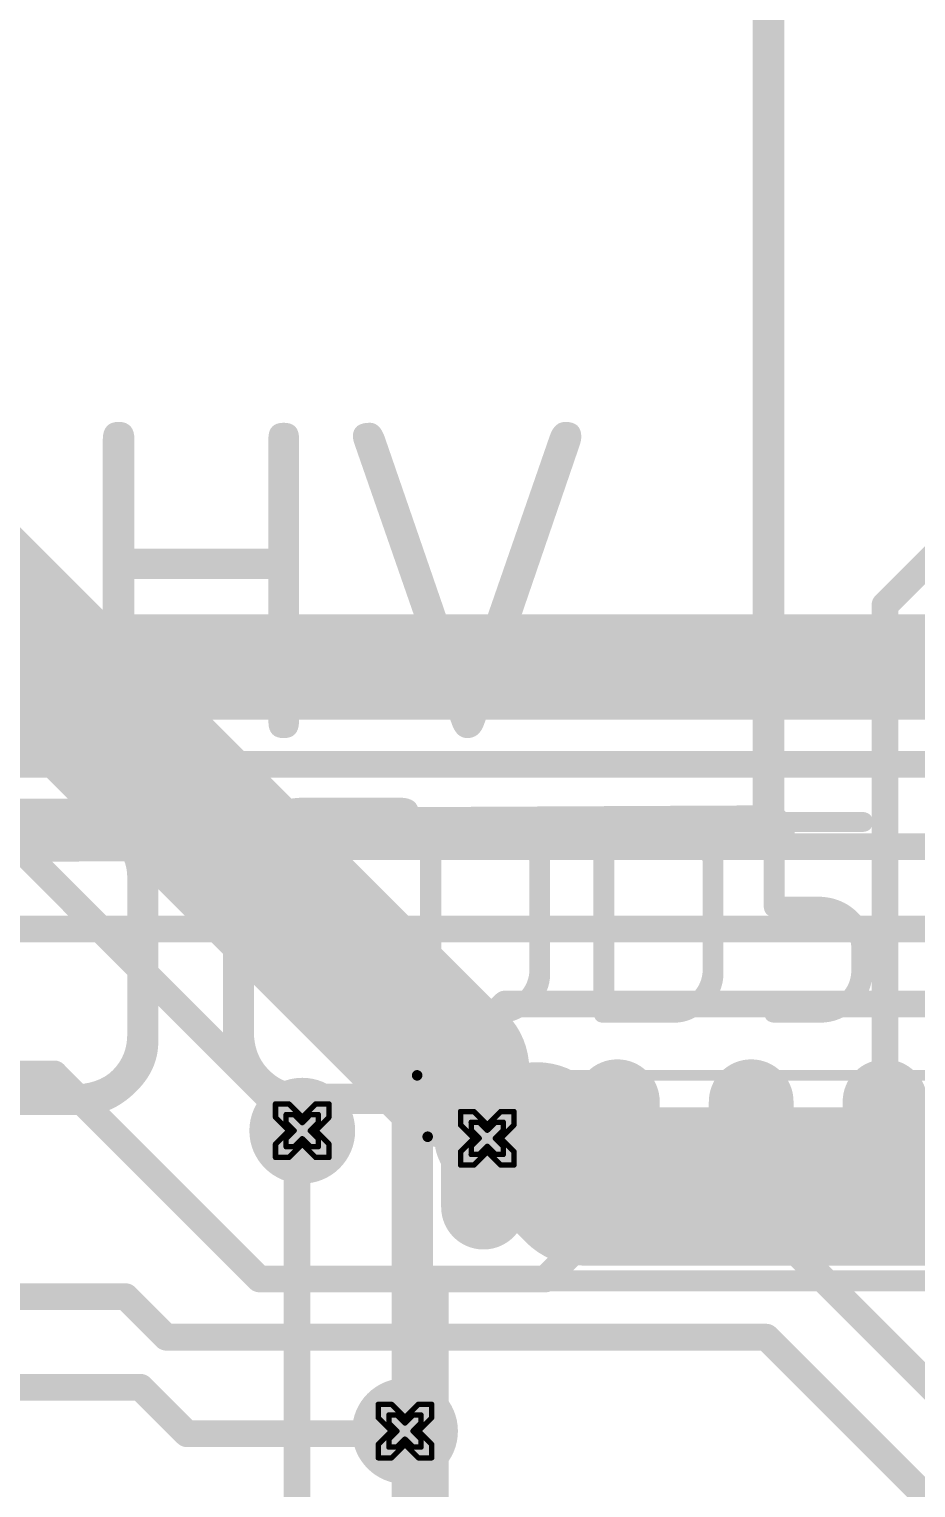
# Model space of a CAD drawing. Header units: millimetres. Extents: x 3219 to 51106, y -14166 to 2063.
# Drawn here: x 5611.66 to 5620.08, y 1785.82 to 1799.66 of the extents above; entities that cross this region are included whole.
import ezdxf

# ---------------------------------------------------------------- set-up
doc = ezdxf.new("R2010")
doc.units = ezdxf.units.MM
doc.layers.get('0').update_dxf_attribs({"lineweight": 53})
for name, color, linetype in [('Bottom Layer', 5, 'Continuous'), ('Bottom Solder', 6, 'Continuous'), ('Drill Drawing', 1, 'Continuous'), ('Mechanical 13', 56, 'Continuous'), ('Mechanical 15', 56, 'Continuous'), ('Top Layer', 1, 'Continuous'), ('Top Overlay', 2, 'Continuous'), ('Top Paste', 8, 'Continuous'), ('Top Solder', 216, 'Continuous')]:
    doc.layers.add(name, color=color, linetype=linetype)
doc.styles.add('GOST type B', font='GOST_B.TTF', dxfattribs={"height": 3.5})

# ---------------------------------------------------------------- blocks, each defined once
blk = doc.blocks.new('14_SOIC_99')
at = {"layer": 'Top Layer'}
h = blk.add_hatch(color=1, dxfattribs=at)
edge = h.paths.add_edge_path()
edge.add_arc((-0.5, -3.81), 0.3, 90, 270)
edge.add_line((-0.5, -4.11), (0.5, -4.11))
edge.add_arc((0.5, -3.81), 0.3, 270, 450)
edge.add_line((0.5, -3.51), (-0.5, -3.51))
h = blk.add_hatch(color=1, dxfattribs=at)
edge = h.paths.add_edge_path()
edge.add_arc((-0.5, -5.08), 0.3, 90, 270)
edge.add_line((-0.5, -5.38), (0.5, -5.38))
edge.add_arc((0.5, -5.08), 0.3, 270, 450)
edge.add_line((0.5, -4.78), (-0.5, -4.78))
h = blk.add_hatch(color=1, dxfattribs=at)
edge = h.paths.add_edge_path()
edge.add_arc((-0.5, -6.35), 0.3, 90, 270)
edge.add_line((-0.5, -6.65), (0.5, -6.65))
edge.add_arc((0.5, -6.35), 0.3, 270, 450)
edge.add_line((0.5, -6.05), (-0.5, -6.05))
h = blk.add_hatch(color=1, dxfattribs=at)
edge = h.paths.add_edge_path()
edge.add_arc((-0.5, -7.62), 0.3, 90, 270)
edge.add_line((-0.5, -7.92), (0.5, -7.92))
edge.add_arc((0.5, -7.62), 0.3, 270, 450)
edge.add_line((0.5, -7.32), (-0.5, -7.32))
at = {"layer": 'Top Paste'}
h = blk.add_hatch(color=8, dxfattribs=at)
edge = h.paths.add_edge_path()
edge.add_arc((-0.5, -3.81), 0.3, 90, 270)
edge.add_line((-0.5, -4.11), (0.5, -4.11))
edge.add_arc((0.5, -3.81), 0.3, 270, 450)
edge.add_line((0.5, -3.51), (-0.5, -3.51))
h = blk.add_hatch(color=8, dxfattribs=at)
edge = h.paths.add_edge_path()
edge.add_arc((-0.5, -5.08), 0.3, 90, 270)
edge.add_line((-0.5, -5.38), (0.5, -5.38))
edge.add_arc((0.5, -5.08), 0.3, 270, 450)
edge.add_line((0.5, -4.78), (-0.5, -4.78))
h = blk.add_hatch(color=8, dxfattribs=at)
edge = h.paths.add_edge_path()
edge.add_arc((-0.5, -6.35), 0.3, 90, 270)
edge.add_line((-0.5, -6.65), (0.5, -6.65))
edge.add_arc((0.5, -6.35), 0.3, 270, 450)
edge.add_line((0.5, -6.05), (-0.5, -6.05))
h = blk.add_hatch(color=8, dxfattribs=at)
edge = h.paths.add_edge_path()
edge.add_arc((-0.5, -7.62), 0.3, 90, 270)
edge.add_line((-0.5, -7.92), (0.5, -7.92))
edge.add_arc((0.5, -7.62), 0.3, 270, 450)
edge.add_line((0.5, -7.32), (-0.5, -7.32))
at = {"layer": 'Top Solder'}
h = blk.add_hatch(color=216, dxfattribs=at)
edge = h.paths.add_edge_path()
edge.add_arc((-0.5, -3.81), 0.402, 90, 270)
edge.add_line((-0.5, -4.212), (0.5, -4.212))
edge.add_arc((0.5, -3.81), 0.402, 270, 450)
edge.add_line((0.5, -3.408), (-0.5, -3.408))
h = blk.add_hatch(color=216, dxfattribs=at)
edge = h.paths.add_edge_path()
edge.add_arc((-0.5, -5.08), 0.402, 90, 270)
edge.add_line((-0.5, -5.482), (0.5, -5.482))
edge.add_arc((0.5, -5.08), 0.402, 270, 450)
edge.add_line((0.5, -4.678), (-0.5, -4.678))
h = blk.add_hatch(color=216, dxfattribs=at)
edge = h.paths.add_edge_path()
edge.add_arc((-0.5, -6.35), 0.402, 90, 270)
edge.add_line((-0.5, -6.752), (0.5, -6.752))
edge.add_arc((0.5, -6.35), 0.402, 270, 450)
edge.add_line((0.5, -5.948), (-0.5, -5.948))
h = blk.add_hatch(color=216, dxfattribs=at)
edge = h.paths.add_edge_path()
edge.add_arc((-0.5, -7.62), 0.402, 90, 270)
edge.add_line((-0.5, -8.022), (0.5, -8.022))
edge.add_arc((0.5, -7.62), 0.402, 270, 450)
edge.add_line((0.5, -7.218), (-0.5, -7.218))
at = {"layer": 'Mechanical 13'}
for points in [[(-0.168, -8.15, 0.1, 0.1, 0), (-0.168, 0.55, 0.1, 0.1, 0)], [(-0.168, -8.15, 0.1, 0.1, 0), (5.969, -8.15, 0.1, 0.1, 0)]]:
    blk.add_lwpolyline(points, format="xyseb", dxfattribs=at)
blk.add_lwpolyline([(-0.193, -8.15, 0.05, 0.05, 1), (-0.143, -8.15, 0.05, 0.05, 1)], format="xyseb", close=True, dxfattribs=at)
blk.add_lwpolyline([(-0.193, -8.15, 0.05, 0.05, 1), (-0.143, -8.15, 0.05, 0.05, 1)], format="xyseb", close=True, dxfattribs=at)
at = {"layer": 'Mechanical 15'}
for points in [[(-0.75, -8.25, 0.1, 0.1, 0), (-0.75, 0.75, 0.1, 0.1, 0)], [(-0.75, -8.25, 0.1, 0.1, 0), (6.75, -8.25, 0.1, 0.1, 0)]]:
    blk.add_lwpolyline(points, format="xyseb", dxfattribs=at)
blk.add_lwpolyline([(-0.775, -8.25, 0.05, 0.05, 1), (-0.725, -8.25, 0.05, 0.05, 1)], format="xyseb", close=True, dxfattribs=at)
blk.add_lwpolyline([(-0.775, -8.25, 0.05, 0.05, 1), (-0.725, -8.25, 0.05, 0.05, 1)], format="xyseb", close=True, dxfattribs=at)
at = {"layer": 'Top Overlay'}
for points in [[(1.2, -8.05, 0.2, 0.2, 0), (1.2, 0.45, 0.2, 0.2, 0)], [(4.7, -8.05, 0.2, 0.2, 0), (1.2, -8.05, 0.2, 0.2, 0)]]:
    blk.add_lwpolyline(points, format="xyseb", dxfattribs=at)
blk.add_lwpolyline([(1.15, -8.05, 0.1, 0.1, 1), (1.25, -8.05, 0.1, 0.1, 1)], format="xyseb", close=True, dxfattribs=at)
blk.add_lwpolyline([(1.15, -8.05, 0.1, 0.1, 1), (1.25, -8.05, 0.1, 0.1, 1)], format="xyseb", close=True, dxfattribs=at)

msp = doc.modelspace()

# ---------------------------------------------------------------- hatches: boundary and pattern name
at = {"layer": 'Bottom Layer'}
h = msp.add_hatch(color=5, dxfattribs=at)
edge = h.paths.add_edge_path()
edge.add_arc((5614.254, 1789.208), 0.4, 0, 360)
h = msp.add_hatch(color=5, dxfattribs=at)
edge = h.paths.add_edge_path()
edge.add_arc((5616.01, 1789.136), 0.4, 0, 360)
h = msp.add_hatch(color=5, dxfattribs=at)
edge = h.paths.add_edge_path()
edge.add_arc((5615.229, 1786.358), 0.4, 0, 360)
at = {"layer": 'Bottom Solder'}
h = msp.add_hatch(color=6, dxfattribs=at)
edge = h.paths.add_edge_path()
edge.add_arc((5614.254, 1789.208), 0.502, 0, 360)
h = msp.add_hatch(color=6, dxfattribs=at)
edge = h.paths.add_edge_path()
edge.add_arc((5616.01, 1789.136), 0.502, 0, 360)
h = msp.add_hatch(color=6, dxfattribs=at)
edge = h.paths.add_edge_path()
edge.add_arc((5615.229, 1786.358), 0.502, 0, 360)
at = {"layer": 'Top Layer'}
h = msp.add_hatch(color=1, dxfattribs=at)
edge = h.paths.add_edge_path()
edge.add_arc((5614.254, 1789.208), 0.4, 0, 360)
h = msp.add_hatch(color=1, dxfattribs=at)
edge = h.paths.add_edge_path()
edge.add_arc((5616.01, 1789.136), 0.4, 0, 360)
h = msp.add_hatch(color=1, dxfattribs=at)
edge = h.paths.add_edge_path()
edge.add_arc((5615.229, 1786.358), 0.4, 0, 360)
at = {"layer": 'Top Solder'}
h = msp.add_hatch(color=216, dxfattribs=at)
edge = h.paths.add_edge_path()
edge.add_arc((5614.254, 1789.208), 0.502, 0, 360)
h = msp.add_hatch(color=216, dxfattribs=at)
edge = h.paths.add_edge_path()
edge.add_arc((5616.01, 1789.136), 0.502, 0, 360)
h = msp.add_hatch(color=216, dxfattribs=at)
edge = h.paths.add_edge_path()
edge.add_arc((5615.229, 1786.358), 0.502, 0, 360)

# ---------------------------------------------------------------- linework, layer by layer
at = {"layer": 'Bottom Layer'}
for points in [[(5592.168, 1793.608, 1, 1, 0), (5622.039, 1793.608, 1, 1, 0)], [(5592.991, 1792.683, 0.254, 0.254, 0), (5641.404, 1792.683, 0.254, 0.254, 0)], [(5601.679, 1791.902, 0.254, 0.254, 0), (5629.904, 1791.902, 0.254, 0.254, 0)], [(5606.966, 1791.121, 0.254, 0.254, 0), (5630.517, 1791.121, 0.254, 0.254, 0)], [(5615.229, 1789.459, 0.254, 0.254, 0), (5616.179, 1790.41, 0.254, 0.254, 0)], [(5616.179, 1790.41, 0.254, 0.254, 0), (5625.232, 1790.41, 0.254, 0.254, 0)], [(5616.479, 1789.108, 1.5, 1.5, 0), (5616.908, 1788.679, 1.5, 1.5, 0)], [(5615.229, 1786.358, 0.254, 0.254, 0), (5615.229, 1789.459, 0.254, 0.254, 0)], [(5614.204, 1789.158, 0.254, 0.254, 0), (5614.254, 1789.208, 0.254, 0.254, 0)], [(5616.908, 1788.679, 1.5, 1.5, 0), (5625.479, 1788.679, 1.5, 1.5, 0)], [(5614.204, 1783.033, 0.254, 0.254, 0), (5614.204, 1789.158, 0.254, 0.254, 0)], [(5615.229, 1783.181, 0.254, 0.254, 0), (5615.229, 1786.358, 0.254, 0.254, 0)]]:
    msp.add_lwpolyline(points, format="xyseb", dxfattribs=at)
for points in [[(5616.116, 1790.41, 0.127, 0.127, 1), (5616.243, 1790.41, 0.127, 0.127, 1)], [(5616.116, 1790.41, 0.127, 0.127, 1), (5616.243, 1790.41, 0.127, 0.127, 1)], [(5616.104, 1789.108, 0.75, 0.75, 1), (5616.854, 1789.108, 0.75, 0.75, 1)], [(5615.165, 1789.459, 0.127, 0.127, 1), (5615.292, 1789.459, 0.127, 0.127, 1)], [(5615.165, 1789.459, 0.127, 0.127, 1), (5615.292, 1789.459, 0.127, 0.127, 1)], [(5614.19, 1789.208, 0.127, 0.127, 1), (5614.317, 1789.208, 0.127, 0.127, 1)], [(5616.533, 1788.679, 0.75, 0.75, 1), (5617.283, 1788.679, 0.75, 0.75, 1)], [(5616.533, 1788.679, 0.75, 0.75, 1), (5617.283, 1788.679, 0.75, 0.75, 1)], [(5614.14, 1789.158, 0.127, 0.127, 1), (5614.267, 1789.158, 0.127, 0.127, 1)], [(5614.14, 1789.158, 0.127, 0.127, 1), (5614.267, 1789.158, 0.127, 0.127, 1)], [(5615.165, 1786.358, 0.127, 0.127, 1), (5615.292, 1786.358, 0.127, 0.127, 1)], [(5615.165, 1786.358, 0.127, 0.127, 1), (5615.292, 1786.358, 0.127, 0.127, 1)]]:
    msp.add_lwpolyline(points, format="xyseb", close=True, dxfattribs=at)
at = {"layer": 'Drill Drawing'}
for points in [[(5614, 1789.335, 0.0508, 0.0508, 0), (5614, 1789.462, 0.0508, 0.0508, 0)], [(5614, 1789.462, 0.0508, 0.0508, 0), (5614.127, 1789.462, 0.0508, 0.0508, 0)], [(5614.127, 1789.462, 0.0508, 0.0508, 0), (5614.254, 1789.335, 0.0508, 0.0508, 0)], [(5614.254, 1789.335, 0.0508, 0.0508, 0), (5614.381, 1789.462, 0.0508, 0.0508, 0)], [(5614.381, 1789.462, 0.0508, 0.0508, 0), (5614.508, 1789.462, 0.0508, 0.0508, 0)], [(5614.508, 1789.335, 0.0508, 0.0508, 0), (5614.508, 1789.462, 0.0508, 0.0508, 0)], [(5614, 1789.335, 0.0508, 0.0508, 0), (5614.127, 1789.208, 0.0508, 0.0508, 0)], [(5614.101, 1789.284, 0.0508, 0.0508, 0), (5614.101, 1789.361, 0.0508, 0.0508, 0)], [(5614.101, 1789.361, 0.0508, 0.0508, 0), (5614.177, 1789.361, 0.0508, 0.0508, 0)], [(5614.101, 1789.284, 0.0508, 0.0508, 0), (5614.177, 1789.208, 0.0508, 0.0508, 0)], [(5614.177, 1789.361, 0.0508, 0.0508, 0), (5614.254, 1789.284, 0.0508, 0.0508, 0)], [(5614.254, 1789.284, 0.0508, 0.0508, 0), (5614.33, 1789.361, 0.0508, 0.0508, 0)], [(5614.33, 1789.361, 0.0508, 0.0508, 0), (5614.406, 1789.361, 0.0508, 0.0508, 0)], [(5614.33, 1789.208, 0.0508, 0.0508, 0), (5614.406, 1789.284, 0.0508, 0.0508, 0)], [(5614.381, 1789.208, 0.0508, 0.0508, 0), (5614.508, 1789.335, 0.0508, 0.0508, 0)], [(5614.406, 1789.284, 0.0508, 0.0508, 0), (5614.406, 1789.361, 0.0508, 0.0508, 0)], [(5615.756, 1789.263, 0.0508, 0.0508, 0), (5615.756, 1789.39, 0.0508, 0.0508, 0)], [(5615.756, 1789.39, 0.0508, 0.0508, 0), (5615.883, 1789.39, 0.0508, 0.0508, 0)], [(5615.857, 1789.212, 0.0508, 0.0508, 0), (5615.857, 1789.288, 0.0508, 0.0508, 0)], [(5615.857, 1789.288, 0.0508, 0.0508, 0), (5615.933, 1789.288, 0.0508, 0.0508, 0)], [(5615.883, 1789.39, 0.0508, 0.0508, 0), (5616.01, 1789.263, 0.0508, 0.0508, 0)], [(5615.933, 1789.288, 0.0508, 0.0508, 0), (5616.01, 1789.212, 0.0508, 0.0508, 0)], [(5616.01, 1789.263, 0.0508, 0.0508, 0), (5616.137, 1789.39, 0.0508, 0.0508, 0)], [(5616.01, 1789.212, 0.0508, 0.0508, 0), (5616.086, 1789.288, 0.0508, 0.0508, 0)], [(5616.086, 1789.288, 0.0508, 0.0508, 0), (5616.162, 1789.288, 0.0508, 0.0508, 0)], [(5616.137, 1789.39, 0.0508, 0.0508, 0), (5616.264, 1789.39, 0.0508, 0.0508, 0)], [(5616.162, 1789.212, 0.0508, 0.0508, 0), (5616.162, 1789.288, 0.0508, 0.0508, 0)], [(5616.264, 1789.263, 0.0508, 0.0508, 0), (5616.264, 1789.39, 0.0508, 0.0508, 0)], [(5614, 1789.081, 0.0508, 0.0508, 0), (5614.127, 1789.208, 0.0508, 0.0508, 0)], [(5614.101, 1789.132, 0.0508, 0.0508, 0), (5614.177, 1789.208, 0.0508, 0.0508, 0)], [(5614.101, 1789.056, 0.0508, 0.0508, 0), (5614.101, 1789.132, 0.0508, 0.0508, 0)], [(5614.177, 1789.056, 0.0508, 0.0508, 0), (5614.254, 1789.132, 0.0508, 0.0508, 0)], [(5614.254, 1789.132, 0.0508, 0.0508, 0), (5614.33, 1789.056, 0.0508, 0.0508, 0)], [(5614.33, 1789.208, 0.0508, 0.0508, 0), (5614.406, 1789.132, 0.0508, 0.0508, 0)], [(5614.381, 1789.208, 0.0508, 0.0508, 0), (5614.508, 1789.081, 0.0508, 0.0508, 0)], [(5614.406, 1789.056, 0.0508, 0.0508, 0), (5614.406, 1789.132, 0.0508, 0.0508, 0)], [(5615.756, 1789.263, 0.0508, 0.0508, 0), (5615.883, 1789.136, 0.0508, 0.0508, 0)], [(5615.756, 1789.009, 0.0508, 0.0508, 0), (5615.883, 1789.136, 0.0508, 0.0508, 0)], [(5615.857, 1789.212, 0.0508, 0.0508, 0), (5615.933, 1789.136, 0.0508, 0.0508, 0)], [(5615.857, 1789.06, 0.0508, 0.0508, 0), (5615.933, 1789.136, 0.0508, 0.0508, 0)], [(5616.086, 1789.136, 0.0508, 0.0508, 0), (5616.162, 1789.212, 0.0508, 0.0508, 0)], [(5616.086, 1789.136, 0.0508, 0.0508, 0), (5616.162, 1789.06, 0.0508, 0.0508, 0)], [(5616.137, 1789.136, 0.0508, 0.0508, 0), (5616.264, 1789.263, 0.0508, 0.0508, 0)], [(5616.137, 1789.136, 0.0508, 0.0508, 0), (5616.264, 1789.009, 0.0508, 0.0508, 0)], [(5614, 1788.954, 0.0508, 0.0508, 0), (5614, 1789.081, 0.0508, 0.0508, 0)], [(5614.101, 1789.056, 0.0508, 0.0508, 0), (5614.177, 1789.056, 0.0508, 0.0508, 0)], [(5614.127, 1788.954, 0.0508, 0.0508, 0), (5614.254, 1789.081, 0.0508, 0.0508, 0)], [(5614.254, 1789.081, 0.0508, 0.0508, 0), (5614.381, 1788.954, 0.0508, 0.0508, 0)], [(5614.33, 1789.056, 0.0508, 0.0508, 0), (5614.406, 1789.056, 0.0508, 0.0508, 0)], [(5614.508, 1788.954, 0.0508, 0.0508, 0), (5614.508, 1789.081, 0.0508, 0.0508, 0)], [(5615.756, 1788.882, 0.0508, 0.0508, 0), (5615.756, 1789.009, 0.0508, 0.0508, 0)], [(5615.857, 1788.983, 0.0508, 0.0508, 0), (5615.857, 1789.06, 0.0508, 0.0508, 0)], [(5615.883, 1788.882, 0.0508, 0.0508, 0), (5616.01, 1789.009, 0.0508, 0.0508, 0)], [(5615.933, 1788.983, 0.0508, 0.0508, 0), (5616.01, 1789.06, 0.0508, 0.0508, 0)], [(5616.01, 1789.06, 0.0508, 0.0508, 0), (5616.086, 1788.983, 0.0508, 0.0508, 0)], [(5616.01, 1789.009, 0.0508, 0.0508, 0), (5616.137, 1788.882, 0.0508, 0.0508, 0)], [(5616.162, 1788.983, 0.0508, 0.0508, 0), (5616.162, 1789.06, 0.0508, 0.0508, 0)], [(5616.264, 1788.882, 0.0508, 0.0508, 0), (5616.264, 1789.009, 0.0508, 0.0508, 0)], [(5614, 1788.954, 0.0508, 0.0508, 0), (5614.127, 1788.954, 0.0508, 0.0508, 0)], [(5614.381, 1788.954, 0.0508, 0.0508, 0), (5614.508, 1788.954, 0.0508, 0.0508, 0)], [(5615.756, 1788.882, 0.0508, 0.0508, 0), (5615.883, 1788.882, 0.0508, 0.0508, 0)], [(5615.857, 1788.983, 0.0508, 0.0508, 0), (5615.933, 1788.983, 0.0508, 0.0508, 0)], [(5616.086, 1788.983, 0.0508, 0.0508, 0), (5616.162, 1788.983, 0.0508, 0.0508, 0)], [(5616.137, 1788.882, 0.0508, 0.0508, 0), (5616.264, 1788.882, 0.0508, 0.0508, 0)], [(5614.975, 1786.485, 0.0508, 0.0508, 0), (5614.975, 1786.612, 0.0508, 0.0508, 0)], [(5614.975, 1786.612, 0.0508, 0.0508, 0), (5615.102, 1786.612, 0.0508, 0.0508, 0)], [(5615.076, 1786.434, 0.0508, 0.0508, 0), (5615.076, 1786.511, 0.0508, 0.0508, 0)], [(5615.076, 1786.511, 0.0508, 0.0508, 0), (5615.152, 1786.511, 0.0508, 0.0508, 0)], [(5615.102, 1786.612, 0.0508, 0.0508, 0), (5615.229, 1786.485, 0.0508, 0.0508, 0)], [(5615.152, 1786.511, 0.0508, 0.0508, 0), (5615.229, 1786.434, 0.0508, 0.0508, 0)], [(5615.229, 1786.485, 0.0508, 0.0508, 0), (5615.356, 1786.612, 0.0508, 0.0508, 0)], [(5615.229, 1786.434, 0.0508, 0.0508, 0), (5615.305, 1786.511, 0.0508, 0.0508, 0)], [(5615.305, 1786.511, 0.0508, 0.0508, 0), (5615.381, 1786.511, 0.0508, 0.0508, 0)], [(5615.356, 1786.612, 0.0508, 0.0508, 0), (5615.483, 1786.612, 0.0508, 0.0508, 0)], [(5615.381, 1786.434, 0.0508, 0.0508, 0), (5615.381, 1786.511, 0.0508, 0.0508, 0)], [(5615.483, 1786.485, 0.0508, 0.0508, 0), (5615.483, 1786.612, 0.0508, 0.0508, 0)], [(5614.975, 1786.485, 0.0508, 0.0508, 0), (5615.102, 1786.358, 0.0508, 0.0508, 0)], [(5615.076, 1786.434, 0.0508, 0.0508, 0), (5615.152, 1786.358, 0.0508, 0.0508, 0)], [(5615.305, 1786.358, 0.0508, 0.0508, 0), (5615.381, 1786.434, 0.0508, 0.0508, 0)], [(5615.356, 1786.358, 0.0508, 0.0508, 0), (5615.483, 1786.485, 0.0508, 0.0508, 0)], [(5614.975, 1786.231, 0.0508, 0.0508, 0), (5615.102, 1786.358, 0.0508, 0.0508, 0)], [(5614.975, 1786.104, 0.0508, 0.0508, 0), (5614.975, 1786.231, 0.0508, 0.0508, 0)], [(5615.076, 1786.282, 0.0508, 0.0508, 0), (5615.152, 1786.358, 0.0508, 0.0508, 0)], [(5615.076, 1786.206, 0.0508, 0.0508, 0), (5615.076, 1786.282, 0.0508, 0.0508, 0)], [(5615.102, 1786.104, 0.0508, 0.0508, 0), (5615.229, 1786.231, 0.0508, 0.0508, 0)], [(5615.152, 1786.206, 0.0508, 0.0508, 0), (5615.229, 1786.282, 0.0508, 0.0508, 0)], [(5615.229, 1786.282, 0.0508, 0.0508, 0), (5615.305, 1786.206, 0.0508, 0.0508, 0)], [(5615.229, 1786.231, 0.0508, 0.0508, 0), (5615.356, 1786.104, 0.0508, 0.0508, 0)], [(5615.305, 1786.358, 0.0508, 0.0508, 0), (5615.381, 1786.282, 0.0508, 0.0508, 0)], [(5615.356, 1786.358, 0.0508, 0.0508, 0), (5615.483, 1786.231, 0.0508, 0.0508, 0)], [(5615.381, 1786.206, 0.0508, 0.0508, 0), (5615.381, 1786.282, 0.0508, 0.0508, 0)], [(5615.483, 1786.104, 0.0508, 0.0508, 0), (5615.483, 1786.231, 0.0508, 0.0508, 0)], [(5614.975, 1786.104, 0.0508, 0.0508, 0), (5615.102, 1786.104, 0.0508, 0.0508, 0)], [(5615.076, 1786.206, 0.0508, 0.0508, 0), (5615.152, 1786.206, 0.0508, 0.0508, 0)], [(5615.305, 1786.206, 0.0508, 0.0508, 0), (5615.381, 1786.206, 0.0508, 0.0508, 0)], [(5615.356, 1786.104, 0.0508, 0.0508, 0), (5615.483, 1786.104, 0.0508, 0.0508, 0)]]:
    msp.add_lwpolyline(points, format="xyseb", dxfattribs=at)
for points in [[(5613.987, 1789.462, 0.0254, 0.0254, 1), (5614.012, 1789.462, 0.0254, 0.0254, 1)], [(5613.987, 1789.462, 0.0254, 0.0254, 1), (5614.012, 1789.462, 0.0254, 0.0254, 1)], [(5614.114, 1789.462, 0.0254, 0.0254, 1), (5614.139, 1789.462, 0.0254, 0.0254, 1)], [(5614.114, 1789.462, 0.0254, 0.0254, 1), (5614.139, 1789.462, 0.0254, 0.0254, 1)], [(5614.368, 1789.462, 0.0254, 0.0254, 1), (5614.393, 1789.462, 0.0254, 0.0254, 1)], [(5614.368, 1789.462, 0.0254, 0.0254, 1), (5614.393, 1789.462, 0.0254, 0.0254, 1)], [(5614.495, 1789.462, 0.0254, 0.0254, 1), (5614.52, 1789.462, 0.0254, 0.0254, 1)], [(5614.495, 1789.462, 0.0254, 0.0254, 1), (5614.52, 1789.462, 0.0254, 0.0254, 1)], [(5613.987, 1789.335, 0.0254, 0.0254, 1), (5614.012, 1789.335, 0.0254, 0.0254, 1)], [(5613.987, 1789.335, 0.0254, 0.0254, 1), (5614.012, 1789.335, 0.0254, 0.0254, 1)], [(5614.088, 1789.361, 0.0254, 0.0254, 1), (5614.114, 1789.361, 0.0254, 0.0254, 1)], [(5614.088, 1789.361, 0.0254, 0.0254, 1), (5614.114, 1789.361, 0.0254, 0.0254, 1)], [(5614.088, 1789.284, 0.0254, 0.0254, 1), (5614.114, 1789.284, 0.0254, 0.0254, 1)], [(5614.088, 1789.284, 0.0254, 0.0254, 1), (5614.114, 1789.284, 0.0254, 0.0254, 1)], [(5614.165, 1789.361, 0.0254, 0.0254, 1), (5614.19, 1789.361, 0.0254, 0.0254, 1)], [(5614.165, 1789.361, 0.0254, 0.0254, 1), (5614.19, 1789.361, 0.0254, 0.0254, 1)], [(5614.241, 1789.335, 0.0254, 0.0254, 1), (5614.266, 1789.335, 0.0254, 0.0254, 1)], [(5614.241, 1789.335, 0.0254, 0.0254, 1), (5614.266, 1789.335, 0.0254, 0.0254, 1)], [(5614.241, 1789.284, 0.0254, 0.0254, 1), (5614.266, 1789.284, 0.0254, 0.0254, 1)], [(5614.241, 1789.284, 0.0254, 0.0254, 1), (5614.266, 1789.284, 0.0254, 0.0254, 1)], [(5614.317, 1789.361, 0.0254, 0.0254, 1), (5614.342, 1789.361, 0.0254, 0.0254, 1)], [(5614.317, 1789.361, 0.0254, 0.0254, 1), (5614.342, 1789.361, 0.0254, 0.0254, 1)], [(5614.393, 1789.361, 0.0254, 0.0254, 1), (5614.419, 1789.361, 0.0254, 0.0254, 1)], [(5614.393, 1789.361, 0.0254, 0.0254, 1), (5614.419, 1789.361, 0.0254, 0.0254, 1)], [(5614.393, 1789.284, 0.0254, 0.0254, 1), (5614.419, 1789.284, 0.0254, 0.0254, 1)], [(5614.393, 1789.284, 0.0254, 0.0254, 1), (5614.419, 1789.284, 0.0254, 0.0254, 1)], [(5614.495, 1789.335, 0.0254, 0.0254, 1), (5614.52, 1789.335, 0.0254, 0.0254, 1)], [(5614.495, 1789.335, 0.0254, 0.0254, 1), (5614.52, 1789.335, 0.0254, 0.0254, 1)], [(5615.743, 1789.39, 0.0254, 0.0254, 1), (5615.768, 1789.39, 0.0254, 0.0254, 1)], [(5615.743, 1789.39, 0.0254, 0.0254, 1), (5615.768, 1789.39, 0.0254, 0.0254, 1)], [(5615.844, 1789.288, 0.0254, 0.0254, 1), (5615.87, 1789.288, 0.0254, 0.0254, 1)], [(5615.844, 1789.288, 0.0254, 0.0254, 1), (5615.87, 1789.288, 0.0254, 0.0254, 1)], [(5615.87, 1789.39, 0.0254, 0.0254, 1), (5615.895, 1789.39, 0.0254, 0.0254, 1)], [(5615.87, 1789.39, 0.0254, 0.0254, 1), (5615.895, 1789.39, 0.0254, 0.0254, 1)], [(5615.921, 1789.288, 0.0254, 0.0254, 1), (5615.946, 1789.288, 0.0254, 0.0254, 1)], [(5615.921, 1789.288, 0.0254, 0.0254, 1), (5615.946, 1789.288, 0.0254, 0.0254, 1)], [(5616.073, 1789.288, 0.0254, 0.0254, 1), (5616.098, 1789.288, 0.0254, 0.0254, 1)], [(5616.073, 1789.288, 0.0254, 0.0254, 1), (5616.098, 1789.288, 0.0254, 0.0254, 1)], [(5616.124, 1789.39, 0.0254, 0.0254, 1), (5616.149, 1789.39, 0.0254, 0.0254, 1)], [(5616.124, 1789.39, 0.0254, 0.0254, 1), (5616.149, 1789.39, 0.0254, 0.0254, 1)], [(5616.149, 1789.288, 0.0254, 0.0254, 1), (5616.175, 1789.288, 0.0254, 0.0254, 1)], [(5616.149, 1789.288, 0.0254, 0.0254, 1), (5616.175, 1789.288, 0.0254, 0.0254, 1)], [(5616.251, 1789.39, 0.0254, 0.0254, 1), (5616.276, 1789.39, 0.0254, 0.0254, 1)], [(5616.251, 1789.39, 0.0254, 0.0254, 1), (5616.276, 1789.39, 0.0254, 0.0254, 1)], [(5614.088, 1789.132, 0.0254, 0.0254, 1), (5614.114, 1789.132, 0.0254, 0.0254, 1)], [(5614.088, 1789.132, 0.0254, 0.0254, 1), (5614.114, 1789.132, 0.0254, 0.0254, 1)], [(5614.114, 1789.208, 0.0254, 0.0254, 1), (5614.139, 1789.208, 0.0254, 0.0254, 1)], [(5614.114, 1789.208, 0.0254, 0.0254, 1), (5614.139, 1789.208, 0.0254, 0.0254, 1)], [(5614.165, 1789.208, 0.0254, 0.0254, 1), (5614.19, 1789.208, 0.0254, 0.0254, 1)], [(5614.165, 1789.208, 0.0254, 0.0254, 1), (5614.19, 1789.208, 0.0254, 0.0254, 1)], [(5614.241, 1789.132, 0.0254, 0.0254, 1), (5614.266, 1789.132, 0.0254, 0.0254, 1)], [(5614.241, 1789.132, 0.0254, 0.0254, 1), (5614.266, 1789.132, 0.0254, 0.0254, 1)], [(5614.317, 1789.208, 0.0254, 0.0254, 1), (5614.342, 1789.208, 0.0254, 0.0254, 1)], [(5614.317, 1789.208, 0.0254, 0.0254, 1), (5614.342, 1789.208, 0.0254, 0.0254, 1)], [(5614.368, 1789.208, 0.0254, 0.0254, 1), (5614.393, 1789.208, 0.0254, 0.0254, 1)], [(5614.368, 1789.208, 0.0254, 0.0254, 1), (5614.393, 1789.208, 0.0254, 0.0254, 1)], [(5614.393, 1789.132, 0.0254, 0.0254, 1), (5614.419, 1789.132, 0.0254, 0.0254, 1)], [(5614.393, 1789.132, 0.0254, 0.0254, 1), (5614.419, 1789.132, 0.0254, 0.0254, 1)], [(5615.743, 1789.263, 0.0254, 0.0254, 1), (5615.768, 1789.263, 0.0254, 0.0254, 1)], [(5615.743, 1789.263, 0.0254, 0.0254, 1), (5615.768, 1789.263, 0.0254, 0.0254, 1)], [(5615.844, 1789.212, 0.0254, 0.0254, 1), (5615.87, 1789.212, 0.0254, 0.0254, 1)], [(5615.844, 1789.212, 0.0254, 0.0254, 1), (5615.87, 1789.212, 0.0254, 0.0254, 1)], [(5615.87, 1789.136, 0.0254, 0.0254, 1), (5615.895, 1789.136, 0.0254, 0.0254, 1)], [(5615.87, 1789.136, 0.0254, 0.0254, 1), (5615.895, 1789.136, 0.0254, 0.0254, 1)], [(5615.921, 1789.136, 0.0254, 0.0254, 1), (5615.946, 1789.136, 0.0254, 0.0254, 1)], [(5615.921, 1789.136, 0.0254, 0.0254, 1), (5615.946, 1789.136, 0.0254, 0.0254, 1)], [(5615.997, 1789.263, 0.0254, 0.0254, 1), (5616.022, 1789.263, 0.0254, 0.0254, 1)], [(5615.997, 1789.263, 0.0254, 0.0254, 1), (5616.022, 1789.263, 0.0254, 0.0254, 1)], [(5615.997, 1789.212, 0.0254, 0.0254, 1), (5616.022, 1789.212, 0.0254, 0.0254, 1)], [(5615.997, 1789.212, 0.0254, 0.0254, 1), (5616.022, 1789.212, 0.0254, 0.0254, 1)], [(5616.073, 1789.136, 0.0254, 0.0254, 1), (5616.098, 1789.136, 0.0254, 0.0254, 1)], [(5616.073, 1789.136, 0.0254, 0.0254, 1), (5616.098, 1789.136, 0.0254, 0.0254, 1)], [(5616.124, 1789.136, 0.0254, 0.0254, 1), (5616.149, 1789.136, 0.0254, 0.0254, 1)], [(5616.124, 1789.136, 0.0254, 0.0254, 1), (5616.149, 1789.136, 0.0254, 0.0254, 1)], [(5616.149, 1789.212, 0.0254, 0.0254, 1), (5616.175, 1789.212, 0.0254, 0.0254, 1)], [(5616.149, 1789.212, 0.0254, 0.0254, 1), (5616.175, 1789.212, 0.0254, 0.0254, 1)], [(5616.251, 1789.263, 0.0254, 0.0254, 1), (5616.276, 1789.263, 0.0254, 0.0254, 1)], [(5616.251, 1789.263, 0.0254, 0.0254, 1), (5616.276, 1789.263, 0.0254, 0.0254, 1)], [(5613.987, 1789.081, 0.0254, 0.0254, 1), (5614.012, 1789.081, 0.0254, 0.0254, 1)], [(5613.987, 1789.081, 0.0254, 0.0254, 1), (5614.012, 1789.081, 0.0254, 0.0254, 1)], [(5614.088, 1789.056, 0.0254, 0.0254, 1), (5614.114, 1789.056, 0.0254, 0.0254, 1)], [(5614.088, 1789.056, 0.0254, 0.0254, 1), (5614.114, 1789.056, 0.0254, 0.0254, 1)], [(5614.165, 1789.056, 0.0254, 0.0254, 1), (5614.19, 1789.056, 0.0254, 0.0254, 1)], [(5614.165, 1789.056, 0.0254, 0.0254, 1), (5614.19, 1789.056, 0.0254, 0.0254, 1)], [(5614.241, 1789.081, 0.0254, 0.0254, 1), (5614.266, 1789.081, 0.0254, 0.0254, 1)], [(5614.241, 1789.081, 0.0254, 0.0254, 1), (5614.266, 1789.081, 0.0254, 0.0254, 1)], [(5614.317, 1789.056, 0.0254, 0.0254, 1), (5614.342, 1789.056, 0.0254, 0.0254, 1)], [(5614.317, 1789.056, 0.0254, 0.0254, 1), (5614.342, 1789.056, 0.0254, 0.0254, 1)], [(5614.393, 1789.056, 0.0254, 0.0254, 1), (5614.419, 1789.056, 0.0254, 0.0254, 1)], [(5614.393, 1789.056, 0.0254, 0.0254, 1), (5614.419, 1789.056, 0.0254, 0.0254, 1)], [(5614.495, 1789.081, 0.0254, 0.0254, 1), (5614.52, 1789.081, 0.0254, 0.0254, 1)], [(5614.495, 1789.081, 0.0254, 0.0254, 1), (5614.52, 1789.081, 0.0254, 0.0254, 1)], [(5615.743, 1789.009, 0.0254, 0.0254, 1), (5615.768, 1789.009, 0.0254, 0.0254, 1)], [(5615.743, 1789.009, 0.0254, 0.0254, 1), (5615.768, 1789.009, 0.0254, 0.0254, 1)], [(5615.844, 1789.06, 0.0254, 0.0254, 1), (5615.87, 1789.06, 0.0254, 0.0254, 1)], [(5615.844, 1789.06, 0.0254, 0.0254, 1), (5615.87, 1789.06, 0.0254, 0.0254, 1)], [(5615.997, 1789.06, 0.0254, 0.0254, 1), (5616.022, 1789.06, 0.0254, 0.0254, 1)], [(5615.997, 1789.06, 0.0254, 0.0254, 1), (5616.022, 1789.06, 0.0254, 0.0254, 1)], [(5615.997, 1789.009, 0.0254, 0.0254, 1), (5616.022, 1789.009, 0.0254, 0.0254, 1)], [(5615.997, 1789.009, 0.0254, 0.0254, 1), (5616.022, 1789.009, 0.0254, 0.0254, 1)], [(5616.149, 1789.06, 0.0254, 0.0254, 1), (5616.175, 1789.06, 0.0254, 0.0254, 1)], [(5616.149, 1789.06, 0.0254, 0.0254, 1), (5616.175, 1789.06, 0.0254, 0.0254, 1)], [(5616.251, 1789.009, 0.0254, 0.0254, 1), (5616.276, 1789.009, 0.0254, 0.0254, 1)], [(5616.251, 1789.009, 0.0254, 0.0254, 1), (5616.276, 1789.009, 0.0254, 0.0254, 1)], [(5613.987, 1788.954, 0.0254, 0.0254, 1), (5614.012, 1788.954, 0.0254, 0.0254, 1)], [(5613.987, 1788.954, 0.0254, 0.0254, 1), (5614.012, 1788.954, 0.0254, 0.0254, 1)], [(5614.114, 1788.954, 0.0254, 0.0254, 1), (5614.139, 1788.954, 0.0254, 0.0254, 1)], [(5614.114, 1788.954, 0.0254, 0.0254, 1), (5614.139, 1788.954, 0.0254, 0.0254, 1)], [(5614.368, 1788.954, 0.0254, 0.0254, 1), (5614.393, 1788.954, 0.0254, 0.0254, 1)], [(5614.368, 1788.954, 0.0254, 0.0254, 1), (5614.393, 1788.954, 0.0254, 0.0254, 1)], [(5614.495, 1788.954, 0.0254, 0.0254, 1), (5614.52, 1788.954, 0.0254, 0.0254, 1)], [(5614.495, 1788.954, 0.0254, 0.0254, 1), (5614.52, 1788.954, 0.0254, 0.0254, 1)], [(5615.743, 1788.882, 0.0254, 0.0254, 1), (5615.768, 1788.882, 0.0254, 0.0254, 1)], [(5615.743, 1788.882, 0.0254, 0.0254, 1), (5615.768, 1788.882, 0.0254, 0.0254, 1)], [(5615.844, 1788.983, 0.0254, 0.0254, 1), (5615.87, 1788.983, 0.0254, 0.0254, 1)], [(5615.844, 1788.983, 0.0254, 0.0254, 1), (5615.87, 1788.983, 0.0254, 0.0254, 1)], [(5615.87, 1788.882, 0.0254, 0.0254, 1), (5615.895, 1788.882, 0.0254, 0.0254, 1)], [(5615.87, 1788.882, 0.0254, 0.0254, 1), (5615.895, 1788.882, 0.0254, 0.0254, 1)], [(5615.921, 1788.983, 0.0254, 0.0254, 1), (5615.946, 1788.983, 0.0254, 0.0254, 1)], [(5615.921, 1788.983, 0.0254, 0.0254, 1), (5615.946, 1788.983, 0.0254, 0.0254, 1)], [(5616.073, 1788.983, 0.0254, 0.0254, 1), (5616.098, 1788.983, 0.0254, 0.0254, 1)], [(5616.073, 1788.983, 0.0254, 0.0254, 1), (5616.098, 1788.983, 0.0254, 0.0254, 1)], [(5616.124, 1788.882, 0.0254, 0.0254, 1), (5616.149, 1788.882, 0.0254, 0.0254, 1)], [(5616.124, 1788.882, 0.0254, 0.0254, 1), (5616.149, 1788.882, 0.0254, 0.0254, 1)], [(5616.149, 1788.983, 0.0254, 0.0254, 1), (5616.175, 1788.983, 0.0254, 0.0254, 1)], [(5616.149, 1788.983, 0.0254, 0.0254, 1), (5616.175, 1788.983, 0.0254, 0.0254, 1)], [(5616.251, 1788.882, 0.0254, 0.0254, 1), (5616.276, 1788.882, 0.0254, 0.0254, 1)], [(5616.251, 1788.882, 0.0254, 0.0254, 1), (5616.276, 1788.882, 0.0254, 0.0254, 1)], [(5614.962, 1786.612, 0.0254, 0.0254, 1), (5614.987, 1786.612, 0.0254, 0.0254, 1)], [(5614.962, 1786.612, 0.0254, 0.0254, 1), (5614.987, 1786.612, 0.0254, 0.0254, 1)], [(5615.063, 1786.511, 0.0254, 0.0254, 1), (5615.089, 1786.511, 0.0254, 0.0254, 1)], [(5615.063, 1786.511, 0.0254, 0.0254, 1), (5615.089, 1786.511, 0.0254, 0.0254, 1)], [(5615.089, 1786.612, 0.0254, 0.0254, 1), (5615.114, 1786.612, 0.0254, 0.0254, 1)], [(5615.089, 1786.612, 0.0254, 0.0254, 1), (5615.114, 1786.612, 0.0254, 0.0254, 1)], [(5615.14, 1786.511, 0.0254, 0.0254, 1), (5615.165, 1786.511, 0.0254, 0.0254, 1)], [(5615.14, 1786.511, 0.0254, 0.0254, 1), (5615.165, 1786.511, 0.0254, 0.0254, 1)], [(5615.292, 1786.511, 0.0254, 0.0254, 1), (5615.317, 1786.511, 0.0254, 0.0254, 1)], [(5615.292, 1786.511, 0.0254, 0.0254, 1), (5615.317, 1786.511, 0.0254, 0.0254, 1)], [(5615.343, 1786.612, 0.0254, 0.0254, 1), (5615.368, 1786.612, 0.0254, 0.0254, 1)], [(5615.343, 1786.612, 0.0254, 0.0254, 1), (5615.368, 1786.612, 0.0254, 0.0254, 1)], [(5615.368, 1786.511, 0.0254, 0.0254, 1), (5615.394, 1786.511, 0.0254, 0.0254, 1)], [(5615.368, 1786.511, 0.0254, 0.0254, 1), (5615.394, 1786.511, 0.0254, 0.0254, 1)], [(5615.47, 1786.612, 0.0254, 0.0254, 1), (5615.495, 1786.612, 0.0254, 0.0254, 1)], [(5615.47, 1786.612, 0.0254, 0.0254, 1), (5615.495, 1786.612, 0.0254, 0.0254, 1)], [(5614.962, 1786.485, 0.0254, 0.0254, 1), (5614.987, 1786.485, 0.0254, 0.0254, 1)], [(5614.962, 1786.485, 0.0254, 0.0254, 1), (5614.987, 1786.485, 0.0254, 0.0254, 1)], [(5615.063, 1786.434, 0.0254, 0.0254, 1), (5615.089, 1786.434, 0.0254, 0.0254, 1)], [(5615.063, 1786.434, 0.0254, 0.0254, 1), (5615.089, 1786.434, 0.0254, 0.0254, 1)], [(5615.216, 1786.485, 0.0254, 0.0254, 1), (5615.241, 1786.485, 0.0254, 0.0254, 1)], [(5615.216, 1786.485, 0.0254, 0.0254, 1), (5615.241, 1786.485, 0.0254, 0.0254, 1)], [(5615.216, 1786.434, 0.0254, 0.0254, 1), (5615.241, 1786.434, 0.0254, 0.0254, 1)], [(5615.216, 1786.434, 0.0254, 0.0254, 1), (5615.241, 1786.434, 0.0254, 0.0254, 1)], [(5615.368, 1786.434, 0.0254, 0.0254, 1), (5615.394, 1786.434, 0.0254, 0.0254, 1)], [(5615.368, 1786.434, 0.0254, 0.0254, 1), (5615.394, 1786.434, 0.0254, 0.0254, 1)], [(5615.47, 1786.485, 0.0254, 0.0254, 1), (5615.495, 1786.485, 0.0254, 0.0254, 1)], [(5615.47, 1786.485, 0.0254, 0.0254, 1), (5615.495, 1786.485, 0.0254, 0.0254, 1)], [(5614.962, 1786.231, 0.0254, 0.0254, 1), (5614.987, 1786.231, 0.0254, 0.0254, 1)], [(5614.962, 1786.231, 0.0254, 0.0254, 1), (5614.987, 1786.231, 0.0254, 0.0254, 1)], [(5615.063, 1786.282, 0.0254, 0.0254, 1), (5615.089, 1786.282, 0.0254, 0.0254, 1)], [(5615.063, 1786.282, 0.0254, 0.0254, 1), (5615.089, 1786.282, 0.0254, 0.0254, 1)], [(5615.089, 1786.358, 0.0254, 0.0254, 1), (5615.114, 1786.358, 0.0254, 0.0254, 1)], [(5615.089, 1786.358, 0.0254, 0.0254, 1), (5615.114, 1786.358, 0.0254, 0.0254, 1)], [(5615.14, 1786.358, 0.0254, 0.0254, 1), (5615.165, 1786.358, 0.0254, 0.0254, 1)], [(5615.14, 1786.358, 0.0254, 0.0254, 1), (5615.165, 1786.358, 0.0254, 0.0254, 1)], [(5615.216, 1786.282, 0.0254, 0.0254, 1), (5615.241, 1786.282, 0.0254, 0.0254, 1)], [(5615.216, 1786.282, 0.0254, 0.0254, 1), (5615.241, 1786.282, 0.0254, 0.0254, 1)], [(5615.216, 1786.231, 0.0254, 0.0254, 1), (5615.241, 1786.231, 0.0254, 0.0254, 1)], [(5615.216, 1786.231, 0.0254, 0.0254, 1), (5615.241, 1786.231, 0.0254, 0.0254, 1)], [(5615.292, 1786.358, 0.0254, 0.0254, 1), (5615.317, 1786.358, 0.0254, 0.0254, 1)], [(5615.292, 1786.358, 0.0254, 0.0254, 1), (5615.317, 1786.358, 0.0254, 0.0254, 1)], [(5615.343, 1786.358, 0.0254, 0.0254, 1), (5615.368, 1786.358, 0.0254, 0.0254, 1)], [(5615.343, 1786.358, 0.0254, 0.0254, 1), (5615.368, 1786.358, 0.0254, 0.0254, 1)], [(5615.368, 1786.282, 0.0254, 0.0254, 1), (5615.394, 1786.282, 0.0254, 0.0254, 1)], [(5615.368, 1786.282, 0.0254, 0.0254, 1), (5615.394, 1786.282, 0.0254, 0.0254, 1)], [(5615.47, 1786.231, 0.0254, 0.0254, 1), (5615.495, 1786.231, 0.0254, 0.0254, 1)], [(5615.47, 1786.231, 0.0254, 0.0254, 1), (5615.495, 1786.231, 0.0254, 0.0254, 1)], [(5614.962, 1786.104, 0.0254, 0.0254, 1), (5614.987, 1786.104, 0.0254, 0.0254, 1)], [(5614.962, 1786.104, 0.0254, 0.0254, 1), (5614.987, 1786.104, 0.0254, 0.0254, 1)], [(5615.063, 1786.206, 0.0254, 0.0254, 1), (5615.089, 1786.206, 0.0254, 0.0254, 1)], [(5615.063, 1786.206, 0.0254, 0.0254, 1), (5615.089, 1786.206, 0.0254, 0.0254, 1)], [(5615.089, 1786.104, 0.0254, 0.0254, 1), (5615.114, 1786.104, 0.0254, 0.0254, 1)], [(5615.089, 1786.104, 0.0254, 0.0254, 1), (5615.114, 1786.104, 0.0254, 0.0254, 1)], [(5615.14, 1786.206, 0.0254, 0.0254, 1), (5615.165, 1786.206, 0.0254, 0.0254, 1)], [(5615.14, 1786.206, 0.0254, 0.0254, 1), (5615.165, 1786.206, 0.0254, 0.0254, 1)], [(5615.292, 1786.206, 0.0254, 0.0254, 1), (5615.317, 1786.206, 0.0254, 0.0254, 1)], [(5615.292, 1786.206, 0.0254, 0.0254, 1), (5615.317, 1786.206, 0.0254, 0.0254, 1)], [(5615.343, 1786.104, 0.0254, 0.0254, 1), (5615.368, 1786.104, 0.0254, 0.0254, 1)], [(5615.343, 1786.104, 0.0254, 0.0254, 1), (5615.368, 1786.104, 0.0254, 0.0254, 1)], [(5615.368, 1786.206, 0.0254, 0.0254, 1), (5615.394, 1786.206, 0.0254, 0.0254, 1)], [(5615.368, 1786.206, 0.0254, 0.0254, 1), (5615.394, 1786.206, 0.0254, 0.0254, 1)], [(5615.47, 1786.104, 0.0254, 0.0254, 1), (5615.495, 1786.104, 0.0254, 0.0254, 1)], [(5615.47, 1786.104, 0.0254, 0.0254, 1), (5615.495, 1786.104, 0.0254, 0.0254, 1)]]:
    msp.add_lwpolyline(points, format="xyseb", close=True, dxfattribs=at)
at = {"layer": 'Top Layer'}
for points in [[(5607.229, 1798.219, 1.5, 1.5, 0), (5615.658, 1789.79, 1.5, 1.5, 0)], [(5619.784, 1794.195, 0.254, 0.254, 0), (5623.643, 1798.055, 0.254, 0.254, 0)], [(5608.854, 1794.608, 0.254, 0.254, 0), (5614.254, 1789.208, 0.254, 0.254, 0)], [(5619.784, 1788.983, 0.254, 0.254, 0), (5619.784, 1794.195, 0.254, 0.254, 0)], [(5601.59, 1789.747, 0.254, 0.254, 0), (5611.901, 1789.747, 0.254, 0.254, 0)], [(5611.901, 1789.747, 0.254, 0.254, 0), (5613.846, 1787.802, 0.254, 0.254, 0)], [(5617.244, 1788.483, 0.254, 0.254, 0), (5617.244, 1788.983, 0.254, 0.254, 0)], [(5618.514, 1788.483, 0.254, 0.254, 0), (5618.514, 1788.733, 0.254, 0.254, 0)], [(5616.563, 1787.802, 0.254, 0.254, 0), (5617.244, 1788.483, 0.254, 0.254, 0)], [(5618.514, 1788.483, 0.254, 0.254, 0), (5622.733, 1784.264, 0.254, 0.254, 0)], [(5613.846, 1787.802, 0.254, 0.254, 0), (5616.563, 1787.802, 0.254, 0.254, 0)], [(5608.129, 1787.633, 0.254, 0.254, 0), (5612.579, 1787.633, 0.254, 0.254, 0)], [(5612.579, 1787.633, 0.254, 0.254, 0), (5612.963, 1787.249, 0.254, 0.254, 0)], [(5612.963, 1787.249, 0.254, 0.254, 0), (5618.658, 1787.249, 0.254, 0.254, 0)], [(5618.658, 1787.249, 0.254, 0.254, 0), (5622.324, 1783.583, 0.254, 0.254, 0)], [(5610.129, 1786.773, 0.254, 0.254, 0), (5612.72, 1786.773, 0.254, 0.254, 0)], [(5612.72, 1786.773, 0.254, 0.254, 0), (5613.16, 1786.333, 0.254, 0.254, 0)], [(5613.16, 1786.333, 0.254, 0.254, 0), (5615.204, 1786.333, 0.254, 0.254, 0)], [(5615.204, 1786.333, 0.254, 0.254, 0), (5615.229, 1786.358, 0.254, 0.254, 0)]]:
    msp.add_lwpolyline(points, format="xyseb", dxfattribs=at)
for points in [[(5619.72, 1794.195, 0.127, 0.127, 1), (5619.847, 1794.195, 0.127, 0.127, 1)], [(5619.72, 1794.195, 0.127, 0.127, 1), (5619.847, 1794.195, 0.127, 0.127, 1)], [(5615.283, 1789.79, 0.75, 0.75, 1), (5616.033, 1789.79, 0.75, 0.75, 1)], [(5611.838, 1789.747, 0.127, 0.127, 1), (5611.965, 1789.747, 0.127, 0.127, 1)], [(5611.838, 1789.747, 0.127, 0.127, 1), (5611.965, 1789.747, 0.127, 0.127, 1)], [(5614.19, 1789.208, 0.127, 0.127, 1), (5614.317, 1789.208, 0.127, 0.127, 1)], [(5617.18, 1788.983, 0.127, 0.127, 1), (5617.307, 1788.983, 0.127, 0.127, 1)], [(5619.72, 1788.983, 0.127, 0.127, 1), (5619.847, 1788.983, 0.127, 0.127, 1)], [(5618.45, 1788.733, 0.127, 0.127, 1), (5618.577, 1788.733, 0.127, 0.127, 1)], [(5617.18, 1788.483, 0.127, 0.127, 1), (5617.307, 1788.483, 0.127, 0.127, 1)], [(5617.18, 1788.483, 0.127, 0.127, 1), (5617.307, 1788.483, 0.127, 0.127, 1)], [(5618.45, 1788.483, 0.127, 0.127, 1), (5618.577, 1788.483, 0.127, 0.127, 1)], [(5618.45, 1788.483, 0.127, 0.127, 1), (5618.577, 1788.483, 0.127, 0.127, 1)], [(5613.783, 1787.802, 0.127, 0.127, 1), (5613.91, 1787.802, 0.127, 0.127, 1)], [(5613.783, 1787.802, 0.127, 0.127, 1), (5613.91, 1787.802, 0.127, 0.127, 1)], [(5616.499, 1787.802, 0.127, 0.127, 1), (5616.626, 1787.802, 0.127, 0.127, 1)], [(5616.499, 1787.802, 0.127, 0.127, 1), (5616.626, 1787.802, 0.127, 0.127, 1)], [(5612.515, 1787.633, 0.127, 0.127, 1), (5612.642, 1787.633, 0.127, 0.127, 1)], [(5612.515, 1787.633, 0.127, 0.127, 1), (5612.642, 1787.633, 0.127, 0.127, 1)], [(5612.899, 1787.249, 0.127, 0.127, 1), (5613.026, 1787.249, 0.127, 0.127, 1)], [(5612.899, 1787.249, 0.127, 0.127, 1), (5613.026, 1787.249, 0.127, 0.127, 1)], [(5618.594, 1787.249, 0.127, 0.127, 1), (5618.721, 1787.249, 0.127, 0.127, 1)], [(5618.594, 1787.249, 0.127, 0.127, 1), (5618.721, 1787.249, 0.127, 0.127, 1)], [(5612.657, 1786.773, 0.127, 0.127, 1), (5612.784, 1786.773, 0.127, 0.127, 1)], [(5612.657, 1786.773, 0.127, 0.127, 1), (5612.784, 1786.773, 0.127, 0.127, 1)], [(5613.097, 1786.333, 0.127, 0.127, 1), (5613.224, 1786.333, 0.127, 0.127, 1)], [(5613.097, 1786.333, 0.127, 0.127, 1), (5613.224, 1786.333, 0.127, 0.127, 1)], [(5615.14, 1786.333, 0.127, 0.127, 1), (5615.267, 1786.333, 0.127, 0.127, 1)], [(5615.14, 1786.333, 0.127, 0.127, 1), (5615.267, 1786.333, 0.127, 0.127, 1)], [(5615.165, 1786.358, 0.127, 0.127, 1), (5615.292, 1786.358, 0.127, 0.127, 1)]]:
    msp.add_lwpolyline(points, format="xyseb", close=True, dxfattribs=at)
at = {"layer": 'Top Overlay'}
for points in [[(5618.678, 1792.045, 0.3, 0.3, 0), (5618.678, 1805.533, 0.3, 0.3, 0)], [(5514.596, 1791.523, 0.5, 0.5, 0), (5618.678, 1792.045, 0.5, 0.5, 0)]]:
    msp.add_lwpolyline(points, format="xyseb", dxfattribs=at)
for points in [[(5618.553, 1792.045, 0.25, 0.25, 1), (5618.803, 1792.045, 0.25, 0.25, 1)], [(5618.603, 1792.045, 0.15, 0.15, 1), (5618.753, 1792.045, 0.15, 0.15, 1)]]:
    msp.add_lwpolyline(points, format="xyseb", close=True, dxfattribs=at)

# ---------------------------------------------------------------- block references
at = {"rotation": 270}
msp.add_blockref('14_SOIC_99', (5623.594, 1788.983), dxfattribs=at)

# ---------------------------------------------------------------- texts
at = {"layer": 'Top Overlay', "style": 'GOST type B'}
for s, height, p in [('HV', 3, (5612.054, 1792.933)), ('DG', 3, (5610.729, 1789.358)), ('DD5', 2, (5615.167, 1790.233))]:
    msp.add_text(s, height=height, dxfattribs=at).set_placement(p)

doc.saveas('drawing.dxf')
